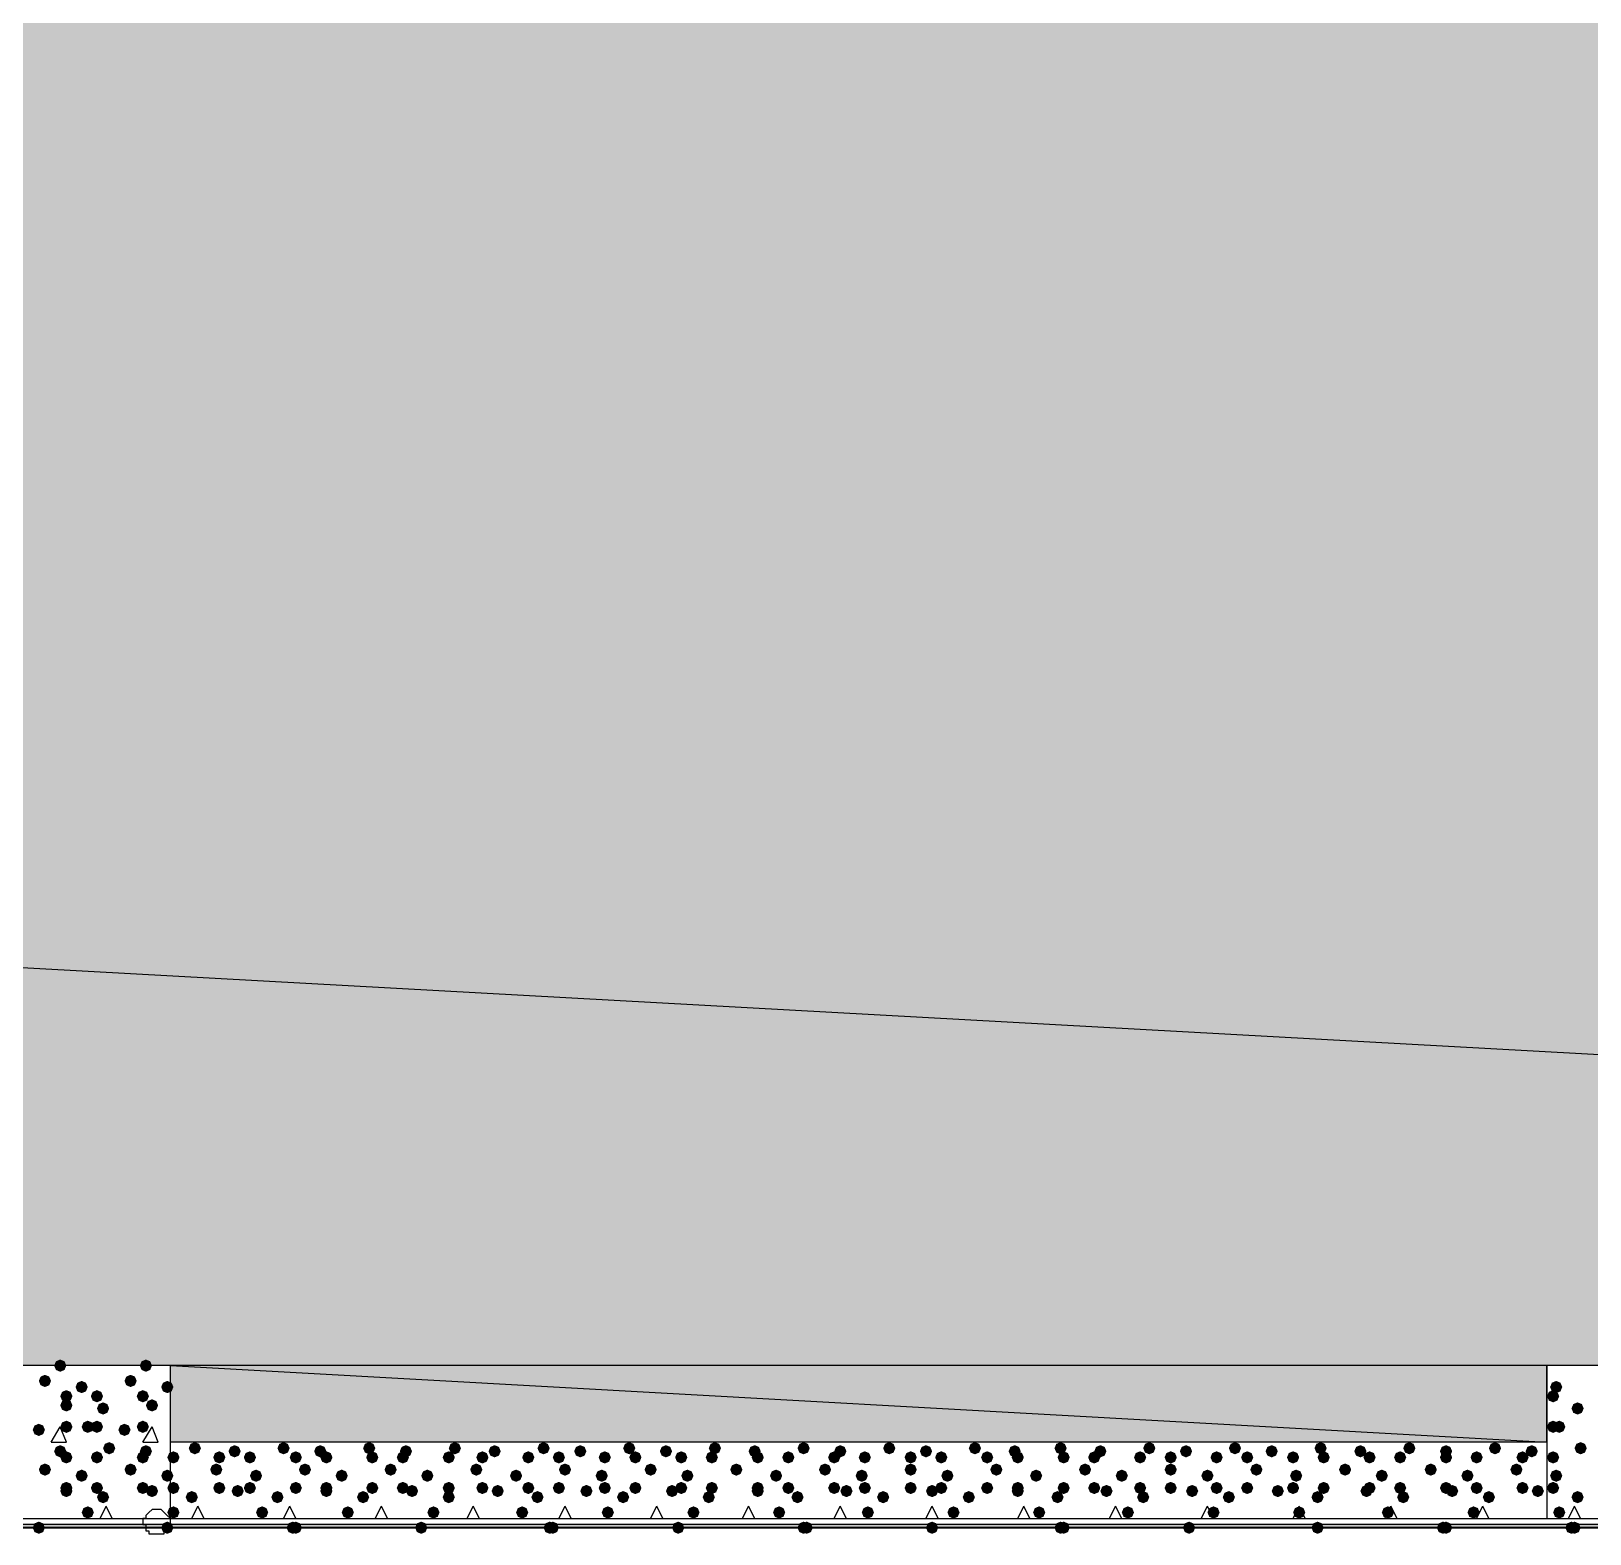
# Model space of a CAD drawing. Header units: millimetres. Extents: x 0 to 420, y 0 to 297.
# Drawn here: x 279.76 to 301.33, y 84.33 to 105.13 of the extents above; entities that cross this region are included whole.
import ezdxf

# ---------------------------------------------------------------- set-up
doc = ezdxf.new("R2010")
doc.units = ezdxf.units.MM
doc.layers.get('0').update_dxf_attribs({"linetype": 'CONTINUOUS'})

msp = doc.modelspace()

# ---------------------------------------------------------------- hatches: boundary and pattern name
at = {"true_color": 0x000008}
h = msp.add_hatch(color=0, dxfattribs=at)
h.paths.add_polyline_path([(379.518333, 105.748667), (33.401, 105.748667), (379.518333, 86.656333)], flags=0)
h.paths.add_polyline_path([(33.401, 105.748667), (379.518333, 86.656333), (33.401, 86.656333)], flags=0)
at = {"true_color": 0x000007}
for points in [[(280.246667, 86.656333), (280.221796, 86.596537), (280.162, 86.571667), (280.102204, 86.596537), (280.077333, 86.656333), (280.102204, 86.716129), (280.162, 86.741), (280.221796, 86.716129)], [(281.432, 86.656333), (281.407129, 86.596537), (281.347333, 86.571667), (281.287537, 86.596537), (281.262667, 86.656333), (281.287537, 86.716129), (281.347333, 86.741), (281.407129, 86.716129)], [(280.035, 86.444667), (280.010129, 86.384871), (279.950333, 86.36), (279.890538, 86.384871), (279.865667, 86.444667), (279.890537, 86.504462), (279.950333, 86.529333), (280.010129, 86.504463)], [(281.220333, 86.444667), (281.195462, 86.384871), (281.135667, 86.36), (281.075871, 86.384871), (281.051, 86.444667), (281.075871, 86.504462), (281.135667, 86.529333), (281.195462, 86.504463)], [(280.331333, 86.233), (280.306462, 86.173204), (280.246667, 86.148333), (280.186871, 86.173204), (280.162, 86.233), (280.186871, 86.292796), (280.246667, 86.317667), (280.306462, 86.292796)], [(280.543, 86.36), (280.518129, 86.300204), (280.458333, 86.275333), (280.398537, 86.300204), (280.373667, 86.36), (280.398537, 86.419796), (280.458333, 86.444667), (280.518129, 86.419796)], [(280.754667, 86.233), (280.729796, 86.173204), (280.67, 86.148333), (280.610204, 86.173204), (280.585333, 86.233), (280.610204, 86.292796), (280.67, 86.317667), (280.729796, 86.292796)], [(281.389667, 86.233), (281.364796, 86.173204), (281.305, 86.148333), (281.245204, 86.173204), (281.220333, 86.233), (281.245204, 86.292796), (281.305, 86.317667), (281.364796, 86.292796)], [(281.728333, 86.36), (281.703463, 86.300204), (281.643667, 86.275333), (281.583871, 86.300204), (281.559, 86.36), (281.583871, 86.419796), (281.643667, 86.444667), (281.703462, 86.419796)], [(300.905333, 86.233), (300.880463, 86.173204), (300.820667, 86.148333), (300.760871, 86.173204), (300.736, 86.233), (300.760871, 86.292796), (300.820667, 86.317667), (300.880462, 86.292796)], [(300.947667, 86.36), (300.922796, 86.300204), (300.863, 86.275333), (300.803204, 86.300204), (300.778333, 86.36), (300.803204, 86.419796), (300.863, 86.444667), (300.922796, 86.419796)], [(280.331333, 86.106), (280.306462, 86.046204), (280.246667, 86.021333), (280.186871, 86.046204), (280.162, 86.106), (280.186871, 86.165796), (280.246667, 86.190667), (280.306462, 86.165796)], [(280.839333, 86.063667), (280.814462, 86.003871), (280.754667, 85.979), (280.694871, 86.003871), (280.67, 86.063667), (280.694871, 86.123462), (280.754667, 86.148333), (280.814462, 86.123463)], [(281.516667, 86.106), (281.491796, 86.046204), (281.432, 86.021333), (281.372204, 86.046204), (281.347333, 86.106), (281.372204, 86.165796), (281.432, 86.190667), (281.491796, 86.165796)], [(301.244, 86.063667), (301.219129, 86.003871), (301.159333, 85.979), (301.099538, 86.003871), (301.074667, 86.063667), (301.099537, 86.123462), (301.159333, 86.148333), (301.219129, 86.123463)], [(279.950333, 85.767333), (279.925462, 85.707538), (279.865667, 85.682667), (279.805871, 85.707538), (279.781, 85.767333), (279.805871, 85.827129), (279.865667, 85.852), (279.925462, 85.827129)], [(280.331333, 85.809667), (280.306462, 85.749871), (280.246667, 85.725), (280.186871, 85.749871), (280.162, 85.809667), (280.186871, 85.869462), (280.246667, 85.894333), (280.306462, 85.869463)], [(280.627667, 85.809667), (280.602796, 85.749871), (280.543, 85.725), (280.483204, 85.749871), (280.458333, 85.809667), (280.483204, 85.869462), (280.543, 85.894333), (280.602796, 85.869463)], [(280.754667, 85.809667), (280.729796, 85.749871), (280.67, 85.725), (280.610204, 85.749871), (280.585333, 85.809667), (280.610204, 85.869462), (280.67, 85.894333), (280.729796, 85.869463)], [(281.135667, 85.767333), (281.110796, 85.707538), (281.051, 85.682667), (280.991204, 85.707538), (280.966333, 85.767333), (280.991204, 85.827129), (281.051, 85.852), (281.110796, 85.827129)], [(281.389667, 85.809667), (281.364796, 85.749871), (281.305, 85.725), (281.245204, 85.749871), (281.220333, 85.809667), (281.245204, 85.869462), (281.305, 85.894333), (281.364796, 85.869463)], [(300.905333, 85.809667), (300.880463, 85.749871), (300.820667, 85.725), (300.760871, 85.749871), (300.736, 85.809667), (300.760871, 85.869462), (300.820667, 85.894333), (300.880462, 85.869463)], [(300.99, 85.809667), (300.965129, 85.749871), (300.905333, 85.725), (300.845537, 85.749871), (300.820667, 85.809667), (300.845537, 85.869462), (300.905333, 85.894333), (300.965129, 85.869463)], [(280.246667, 85.471), (280.221796, 85.411204), (280.162, 85.386333), (280.102204, 85.411204), (280.077333, 85.471), (280.102204, 85.530796), (280.162, 85.555667), (280.221796, 85.530796)], [(280.331333, 85.386333), (280.306462, 85.326537), (280.246667, 85.301667), (280.186871, 85.326537), (280.162, 85.386333), (280.186871, 85.446129), (280.246667, 85.471), (280.306462, 85.446129)], [(280.754667, 85.386333), (280.729796, 85.326537), (280.67, 85.301667), (280.610204, 85.326537), (280.585333, 85.386333), (280.610204, 85.446129), (280.67, 85.471), (280.729796, 85.446129)], [(280.924, 85.513333), (280.899129, 85.453537), (280.839333, 85.428667), (280.779538, 85.453537), (280.754667, 85.513333), (280.779537, 85.573129), (280.839333, 85.598), (280.899129, 85.573129)], [(281.389667, 85.386333), (281.364796, 85.326537), (281.305, 85.301667), (281.245204, 85.326537), (281.220333, 85.386333), (281.245204, 85.446129), (281.305, 85.471), (281.364796, 85.446129)], [(281.432, 85.471), (281.407129, 85.411204), (281.347333, 85.386333), (281.287537, 85.411204), (281.262667, 85.471), (281.287537, 85.530796), (281.347333, 85.555667), (281.407129, 85.530796)], [(300.905333, 85.386333), (300.880463, 85.326537), (300.820667, 85.301667), (300.760871, 85.326537), (300.736, 85.386333), (300.760871, 85.446129), (300.820667, 85.471), (300.880462, 85.446129)], [(301.286333, 85.513333), (301.261462, 85.453537), (301.201667, 85.428667), (301.141871, 85.453537), (301.117, 85.513333), (301.141871, 85.573129), (301.201667, 85.598), (301.261462, 85.573129)], [(280.035, 85.217), (280.010129, 85.157204), (279.950333, 85.132333), (279.890538, 85.157204), (279.865667, 85.217), (279.890537, 85.276796), (279.950333, 85.301667), (280.010129, 85.276796)], [(280.543, 85.132333), (280.518129, 85.072538), (280.458333, 85.047667), (280.398537, 85.072538), (280.373667, 85.132333), (280.398537, 85.192129), (280.458333, 85.217), (280.518129, 85.192129)], [(281.220333, 85.217), (281.195462, 85.157204), (281.135667, 85.132333), (281.075871, 85.157204), (281.051, 85.217), (281.075871, 85.276796), (281.135667, 85.301667), (281.195462, 85.276796)], [(281.728333, 85.132333), (281.703463, 85.072538), (281.643667, 85.047667), (281.583871, 85.072538), (281.559, 85.132333), (281.583871, 85.192129), (281.643667, 85.217), (281.703462, 85.192129)], [(300.947667, 85.132333), (300.922796, 85.072538), (300.863, 85.047667), (300.803204, 85.072538), (300.778333, 85.132333), (300.803204, 85.192129), (300.863, 85.217), (300.922796, 85.192129)], [(280.331333, 84.963), (280.306462, 84.903204), (280.246667, 84.878333), (280.186871, 84.903204), (280.162, 84.963), (280.186871, 85.022796), (280.246667, 85.047667), (280.306462, 85.022796)], [(280.331333, 84.920667), (280.306462, 84.860871), (280.246667, 84.836), (280.186871, 84.860871), (280.162, 84.920667), (280.186871, 84.980462), (280.246667, 85.005333), (280.306462, 84.980463)], [(280.754667, 84.963), (280.729796, 84.903204), (280.67, 84.878333), (280.610204, 84.903204), (280.585333, 84.963), (280.610204, 85.022796), (280.67, 85.047667), (280.729796, 85.022796)], [(281.389667, 84.963), (281.364796, 84.903204), (281.305, 84.878333), (281.245204, 84.903204), (281.220333, 84.963), (281.245204, 85.022796), (281.305, 85.047667), (281.364796, 85.022796)], [(281.516667, 84.920667), (281.491796, 84.860871), (281.432, 84.836), (281.372204, 84.860871), (281.347333, 84.920667), (281.372204, 84.980462), (281.432, 85.005333), (281.491796, 84.980463)], [(300.905333, 84.963), (300.880463, 84.903204), (300.820667, 84.878333), (300.760871, 84.903204), (300.736, 84.963), (300.760871, 85.022796), (300.820667, 85.047667), (300.880462, 85.022796)], [(280.839333, 84.836), (280.814462, 84.776204), (280.754667, 84.751333), (280.694871, 84.776204), (280.67, 84.836), (280.694871, 84.895796), (280.754667, 84.920667), (280.814462, 84.895796)], [(301.244, 84.836), (301.219129, 84.776204), (301.159333, 84.751333), (301.099538, 84.776204), (301.074667, 84.836), (301.099537, 84.895796), (301.159333, 84.920667), (301.219129, 84.895796)], [(280.627667, 84.624333), (280.602796, 84.564537), (280.543, 84.539667), (280.483204, 84.564537), (280.458333, 84.624333), (280.483204, 84.684129), (280.543, 84.709), (280.602796, 84.684129)], [(300.99, 84.624333), (300.965129, 84.564537), (300.905333, 84.539667), (300.845537, 84.564537), (300.820667, 84.624333), (300.845537, 84.684129), (300.905333, 84.709), (300.965129, 84.684129)]]:
    msp.add_hatch(color=0, dxfattribs=at).paths.add_polyline_path(points, flags=0)
at = {"true_color": 0x000008}
h = msp.add_hatch(color=0, dxfattribs=at)
h.paths.add_polyline_path([(300.736, 86.656333), (281.686, 86.656333), (300.736, 85.598)], flags=0)
h.paths.add_polyline_path([(281.686, 86.656333), (300.736, 85.598), (281.686, 85.598)], flags=0)
for points in [[(281.813, 85.386333), (281.788129, 85.326537), (281.728333, 85.301667), (281.668537, 85.326537), (281.643667, 85.386333), (281.668537, 85.446129), (281.728333, 85.471), (281.788129, 85.446129)], [(282.109333, 85.513333), (282.084462, 85.453537), (282.024667, 85.428667), (281.964871, 85.453537), (281.94, 85.513333), (281.964871, 85.573129), (282.024667, 85.598), (282.084462, 85.573129)], [(282.448, 85.386333), (282.423129, 85.326537), (282.363333, 85.301667), (282.303538, 85.326537), (282.278667, 85.386333), (282.303537, 85.446129), (282.363333, 85.471), (282.423129, 85.446129)], [(282.659667, 85.471), (282.634796, 85.411204), (282.575, 85.386333), (282.515204, 85.411204), (282.490333, 85.471), (282.515204, 85.530796), (282.575, 85.555667), (282.634796, 85.530796)], [(282.871333, 85.386333), (282.846462, 85.326537), (282.786667, 85.301667), (282.726871, 85.326537), (282.702, 85.386333), (282.726871, 85.446129), (282.786667, 85.471), (282.846462, 85.446129)], [(283.337, 85.513333), (283.312129, 85.453537), (283.252333, 85.428667), (283.192538, 85.453537), (283.167667, 85.513333), (283.192537, 85.573129), (283.252333, 85.598), (283.312129, 85.573129)], [(283.506333, 85.386333), (283.481462, 85.326537), (283.421667, 85.301667), (283.361871, 85.326537), (283.337, 85.386333), (283.361871, 85.446129), (283.421667, 85.471), (283.481462, 85.446129)], [(283.845, 85.471), (283.820129, 85.411204), (283.760333, 85.386333), (283.700538, 85.411204), (283.675667, 85.471), (283.700537, 85.530796), (283.760333, 85.555667), (283.820129, 85.530796)], [(283.929667, 85.386333), (283.904796, 85.326537), (283.845, 85.301667), (283.785204, 85.326537), (283.760333, 85.386333), (283.785204, 85.446129), (283.845, 85.471), (283.904796, 85.446129)], [(284.522333, 85.513333), (284.497462, 85.453537), (284.437667, 85.428667), (284.377871, 85.453537), (284.353, 85.513333), (284.377871, 85.573129), (284.437667, 85.598), (284.497462, 85.573129)], [(284.564667, 85.386333), (284.539796, 85.326537), (284.48, 85.301667), (284.420204, 85.326537), (284.395333, 85.386333), (284.420204, 85.446129), (284.48, 85.471), (284.539796, 85.446129)], [(284.988, 85.386333), (284.963129, 85.326537), (284.903333, 85.301667), (284.843538, 85.326537), (284.818667, 85.386333), (284.843537, 85.446129), (284.903333, 85.471), (284.963129, 85.446129)], [(285.030333, 85.471), (285.005463, 85.411204), (284.945667, 85.386333), (284.885871, 85.411204), (284.861, 85.471), (284.885871, 85.530796), (284.945667, 85.555667), (285.005462, 85.530796)], [(285.623, 85.386333), (285.598129, 85.326537), (285.538333, 85.301667), (285.478538, 85.326537), (285.453667, 85.386333), (285.478537, 85.446129), (285.538333, 85.471), (285.598129, 85.446129)], [(285.707667, 85.513333), (285.682796, 85.453537), (285.623, 85.428667), (285.563204, 85.453537), (285.538333, 85.513333), (285.563204, 85.573129), (285.623, 85.598), (285.682796, 85.573129)], [(286.088667, 85.386333), (286.063796, 85.326537), (286.004, 85.301667), (285.944204, 85.326537), (285.919333, 85.386333), (285.944204, 85.446129), (286.004, 85.471), (286.063796, 85.446129)], [(286.258, 85.471), (286.233129, 85.411204), (286.173333, 85.386333), (286.113538, 85.411204), (286.088667, 85.471), (286.113537, 85.530796), (286.173333, 85.555667), (286.233129, 85.530796)], [(286.723667, 85.386333), (286.698796, 85.326537), (286.639, 85.301667), (286.579204, 85.326537), (286.554333, 85.386333), (286.579204, 85.446129), (286.639, 85.471), (286.698796, 85.446129)], [(286.935333, 85.513333), (286.910462, 85.453537), (286.850667, 85.428667), (286.790871, 85.453537), (286.766, 85.513333), (286.790871, 85.573129), (286.850667, 85.598), (286.910462, 85.573129)], [(287.147, 85.386333), (287.122129, 85.326537), (287.062333, 85.301667), (287.002538, 85.326537), (286.977667, 85.386333), (287.002537, 85.446129), (287.062333, 85.471), (287.122129, 85.446129)], [(287.443333, 85.471), (287.418463, 85.411204), (287.358667, 85.386333), (287.298871, 85.411204), (287.274, 85.471), (287.298871, 85.530796), (287.358667, 85.555667), (287.418462, 85.530796)], [(287.782, 85.386333), (287.757129, 85.326537), (287.697333, 85.301667), (287.637538, 85.326537), (287.612667, 85.386333), (287.637537, 85.446129), (287.697333, 85.471), (287.757129, 85.446129)], [(288.120667, 85.513333), (288.095796, 85.453537), (288.036, 85.428667), (287.976204, 85.453537), (287.951333, 85.513333), (287.976204, 85.573129), (288.036, 85.598), (288.095796, 85.573129)], [(288.205333, 85.386333), (288.180462, 85.326537), (288.120667, 85.301667), (288.060871, 85.326537), (288.036, 85.386333), (288.060871, 85.446129), (288.120667, 85.471), (288.180462, 85.446129)], [(288.628667, 85.471), (288.603796, 85.411204), (288.544, 85.386333), (288.484204, 85.411204), (288.459333, 85.471), (288.484204, 85.530796), (288.544, 85.555667), (288.603796, 85.530796)], [(288.840333, 85.386333), (288.815462, 85.326537), (288.755667, 85.301667), (288.695871, 85.326537), (288.671, 85.386333), (288.695871, 85.446129), (288.755667, 85.471), (288.815462, 85.446129)], [(289.263667, 85.386333), (289.238796, 85.326537), (289.179, 85.301667), (289.119204, 85.326537), (289.094333, 85.386333), (289.119204, 85.446129), (289.179, 85.471), (289.238796, 85.446129)], [(289.306, 85.513333), (289.281129, 85.453537), (289.221333, 85.428667), (289.161538, 85.453537), (289.136667, 85.513333), (289.161537, 85.573129), (289.221333, 85.598), (289.281129, 85.573129)], [(289.856333, 85.471), (289.831462, 85.411204), (289.771667, 85.386333), (289.711871, 85.411204), (289.687, 85.471), (289.711871, 85.530796), (289.771667, 85.555667), (289.831462, 85.530796)], [(289.898667, 85.386333), (289.873796, 85.326537), (289.814, 85.301667), (289.754204, 85.326537), (289.729333, 85.386333), (289.754204, 85.446129), (289.814, 85.471), (289.873796, 85.446129)], [(290.322, 85.386333), (290.297129, 85.326537), (290.237333, 85.301667), (290.177538, 85.326537), (290.152667, 85.386333), (290.177537, 85.446129), (290.237333, 85.471), (290.297129, 85.446129)], [(290.533667, 85.513333), (290.508796, 85.453537), (290.449, 85.428667), (290.389204, 85.453537), (290.364333, 85.513333), (290.389204, 85.573129), (290.449, 85.598), (290.508796, 85.573129)], [(290.957, 85.386333), (290.932129, 85.326537), (290.872333, 85.301667), (290.812538, 85.326537), (290.787667, 85.386333), (290.812537, 85.446129), (290.872333, 85.471), (290.932129, 85.446129)], [(291.041667, 85.471), (291.016796, 85.411204), (290.957, 85.386333), (290.897204, 85.411204), (290.872333, 85.471), (290.897204, 85.530796), (290.957, 85.555667), (291.016796, 85.530796)], [(291.380333, 85.386333), (291.355463, 85.326537), (291.295667, 85.301667), (291.235871, 85.326537), (291.211, 85.386333), (291.235871, 85.446129), (291.295667, 85.471), (291.355462, 85.446129)], [(291.719, 85.513333), (291.694129, 85.453537), (291.634333, 85.428667), (291.574538, 85.453537), (291.549667, 85.513333), (291.574537, 85.573129), (291.634333, 85.598), (291.694129, 85.573129)], [(292.015333, 85.386333), (291.990463, 85.326537), (291.930667, 85.301667), (291.870871, 85.326537), (291.846, 85.386333), (291.870871, 85.446129), (291.930667, 85.471), (291.990462, 85.446129)], [(292.227, 85.471), (292.202129, 85.411204), (292.142333, 85.386333), (292.082538, 85.411204), (292.057667, 85.471), (292.082537, 85.530796), (292.142333, 85.555667), (292.202129, 85.530796)], [(292.438667, 85.386333), (292.413796, 85.326537), (292.354, 85.301667), (292.294204, 85.326537), (292.269333, 85.386333), (292.294204, 85.446129), (292.354, 85.471), (292.413796, 85.446129)], [(292.904333, 85.513333), (292.879462, 85.453537), (292.819667, 85.428667), (292.759871, 85.453537), (292.735, 85.513333), (292.759871, 85.573129), (292.819667, 85.598), (292.879462, 85.573129)], [(293.073667, 85.386333), (293.048796, 85.326537), (292.989, 85.301667), (292.929204, 85.326537), (292.904333, 85.386333), (292.929204, 85.446129), (292.989, 85.471), (293.048796, 85.446129)], [(293.454667, 85.471), (293.429796, 85.411204), (293.37, 85.386333), (293.310204, 85.411204), (293.285333, 85.471), (293.310204, 85.530796), (293.37, 85.555667), (293.429796, 85.530796)], [(293.497, 85.386333), (293.472129, 85.326537), (293.412333, 85.301667), (293.352538, 85.326537), (293.327667, 85.386333), (293.352537, 85.446129), (293.412333, 85.471), (293.472129, 85.446129)], [(294.089667, 85.513333), (294.064796, 85.453537), (294.005, 85.428667), (293.945204, 85.453537), (293.920333, 85.513333), (293.945204, 85.573129), (294.005, 85.598), (294.064796, 85.573129)], [(294.132, 85.386333), (294.107129, 85.326537), (294.047333, 85.301667), (293.987538, 85.326537), (293.962667, 85.386333), (293.987537, 85.446129), (294.047333, 85.471), (294.107129, 85.446129)], [(294.555333, 85.386333), (294.530463, 85.326537), (294.470667, 85.301667), (294.410871, 85.326537), (294.386, 85.386333), (294.410871, 85.446129), (294.470667, 85.471), (294.530462, 85.446129)], [(294.64, 85.471), (294.615129, 85.411204), (294.555333, 85.386333), (294.495538, 85.411204), (294.470667, 85.471), (294.495537, 85.530796), (294.555333, 85.555667), (294.615129, 85.530796)], [(295.190333, 85.386333), (295.165462, 85.326537), (295.105667, 85.301667), (295.045871, 85.326537), (295.021, 85.386333), (295.045871, 85.446129), (295.105667, 85.471), (295.165462, 85.446129)], [(295.317333, 85.513333), (295.292462, 85.453537), (295.232667, 85.428667), (295.172871, 85.453537), (295.148, 85.513333), (295.172871, 85.573129), (295.232667, 85.598), (295.292462, 85.573129)], [(295.613667, 85.386333), (295.588796, 85.326537), (295.529, 85.301667), (295.469204, 85.326537), (295.444333, 85.386333), (295.469204, 85.446129), (295.529, 85.471), (295.588796, 85.446129)], [(295.825333, 85.471), (295.800462, 85.411204), (295.740667, 85.386333), (295.680871, 85.411204), (295.656, 85.471), (295.680871, 85.530796), (295.740667, 85.555667), (295.800462, 85.530796)], [(296.248667, 85.386333), (296.223796, 85.326537), (296.164, 85.301667), (296.104204, 85.326537), (296.079333, 85.386333), (296.104204, 85.446129), (296.164, 85.471), (296.223796, 85.446129)], [(296.502667, 85.513333), (296.477796, 85.453537), (296.418, 85.428667), (296.358204, 85.453537), (296.333333, 85.513333), (296.358204, 85.573129), (296.418, 85.598), (296.477796, 85.573129)], [(296.672, 85.386333), (296.647129, 85.326537), (296.587333, 85.301667), (296.527537, 85.326537), (296.502667, 85.386333), (296.527537, 85.446129), (296.587333, 85.471), (296.647129, 85.446129)], [(297.010667, 85.471), (296.985796, 85.411204), (296.926, 85.386333), (296.866204, 85.411204), (296.841333, 85.471), (296.866204, 85.530796), (296.926, 85.555667), (296.985796, 85.530796)], [(297.307, 85.386333), (297.282129, 85.326537), (297.222333, 85.301667), (297.162537, 85.326537), (297.137667, 85.386333), (297.162537, 85.446129), (297.222333, 85.471), (297.282129, 85.446129)], [(297.688, 85.513333), (297.663129, 85.453537), (297.603333, 85.428667), (297.543537, 85.453537), (297.518667, 85.513333), (297.543537, 85.573129), (297.603333, 85.598), (297.663129, 85.573129)], [(297.730333, 85.386333), (297.705462, 85.326537), (297.645667, 85.301667), (297.585871, 85.326537), (297.561, 85.386333), (297.585871, 85.446129), (297.645667, 85.471), (297.705462, 85.446129)], [(298.238333, 85.471), (298.213462, 85.411204), (298.153667, 85.386333), (298.093871, 85.411204), (298.069, 85.471), (298.093871, 85.530796), (298.153667, 85.555667), (298.213462, 85.530796)], [(298.365333, 85.386333), (298.340463, 85.326537), (298.280667, 85.301667), (298.220871, 85.326537), (298.196, 85.386333), (298.220871, 85.446129), (298.280667, 85.471), (298.340462, 85.446129)], [(298.788667, 85.386333), (298.763796, 85.326537), (298.704, 85.301667), (298.644204, 85.326537), (298.619333, 85.386333), (298.644204, 85.446129), (298.704, 85.471), (298.763796, 85.446129)], [(298.915667, 85.513333), (298.890796, 85.453537), (298.831, 85.428667), (298.771204, 85.453537), (298.746333, 85.513333), (298.771204, 85.573129), (298.831, 85.598), (298.890796, 85.573129)], [(299.423667, 85.471), (299.398796, 85.411204), (299.339, 85.386333), (299.279204, 85.411204), (299.254333, 85.471), (299.279204, 85.530796), (299.339, 85.555667), (299.398796, 85.530796)], [(299.423667, 85.386333), (299.398796, 85.326537), (299.339, 85.301667), (299.279204, 85.326537), (299.254333, 85.386333), (299.279204, 85.446129), (299.339, 85.471), (299.398796, 85.446129)], [(299.847, 85.386333), (299.822129, 85.326537), (299.762333, 85.301667), (299.702538, 85.326537), (299.677667, 85.386333), (299.702537, 85.446129), (299.762333, 85.471), (299.822129, 85.446129)], [(300.101, 85.513333), (300.076129, 85.453537), (300.016333, 85.428667), (299.956537, 85.453537), (299.931667, 85.513333), (299.956537, 85.573129), (300.016333, 85.598), (300.076129, 85.573129)], [(300.482, 85.386333), (300.457129, 85.326537), (300.397333, 85.301667), (300.337538, 85.326537), (300.312667, 85.386333), (300.337537, 85.446129), (300.397333, 85.471), (300.457129, 85.446129)], [(300.609, 85.471), (300.584129, 85.411204), (300.524333, 85.386333), (300.464538, 85.411204), (300.439667, 85.471), (300.464537, 85.530796), (300.524333, 85.555667), (300.584129, 85.530796)], [(282.405667, 85.217), (282.380796, 85.157204), (282.321, 85.132333), (282.261204, 85.157204), (282.236333, 85.217), (282.261204, 85.276796), (282.321, 85.301667), (282.380796, 85.276796)], [(282.956, 85.132333), (282.931129, 85.072538), (282.871333, 85.047667), (282.811537, 85.072538), (282.786667, 85.132333), (282.811537, 85.192129), (282.871333, 85.217), (282.931129, 85.192129)], [(283.633333, 85.217), (283.608462, 85.157204), (283.548667, 85.132333), (283.488871, 85.157204), (283.464, 85.217), (283.488871, 85.276796), (283.548667, 85.301667), (283.608462, 85.276796)], [(284.141333, 85.132333), (284.116463, 85.072538), (284.056667, 85.047667), (283.996871, 85.072538), (283.972, 85.132333), (283.996871, 85.192129), (284.056667, 85.217), (284.116462, 85.192129)], [(284.818667, 85.217), (284.793796, 85.157204), (284.734, 85.132333), (284.674204, 85.157204), (284.649333, 85.217), (284.674204, 85.276796), (284.734, 85.301667), (284.793796, 85.276796)], [(285.326667, 85.132333), (285.301796, 85.072538), (285.242, 85.047667), (285.182204, 85.072538), (285.157333, 85.132333), (285.182204, 85.192129), (285.242, 85.217), (285.301796, 85.192129)], [(286.004, 85.217), (285.979129, 85.157204), (285.919333, 85.132333), (285.859537, 85.157204), (285.834667, 85.217), (285.859537, 85.276796), (285.919333, 85.301667), (285.979129, 85.276796)], [(286.554333, 85.132333), (286.529462, 85.072538), (286.469667, 85.047667), (286.409871, 85.072538), (286.385, 85.132333), (286.409871, 85.192129), (286.469667, 85.217), (286.529462, 85.192129)], [(287.231667, 85.217), (287.206796, 85.157204), (287.147, 85.132333), (287.087204, 85.157204), (287.062333, 85.217), (287.087204, 85.276796), (287.147, 85.301667), (287.206796, 85.276796)], [(287.739667, 85.132333), (287.714796, 85.072538), (287.655, 85.047667), (287.595204, 85.072538), (287.570333, 85.132333), (287.595204, 85.192129), (287.655, 85.217), (287.714796, 85.192129)], [(288.417, 85.217), (288.392129, 85.157204), (288.332333, 85.132333), (288.272538, 85.157204), (288.247667, 85.217), (288.272537, 85.276796), (288.332333, 85.301667), (288.392129, 85.276796)], [(288.925, 85.132333), (288.900129, 85.072538), (288.840333, 85.047667), (288.780538, 85.072538), (288.755667, 85.132333), (288.780537, 85.192129), (288.840333, 85.217), (288.900129, 85.192129)], [(289.602333, 85.217), (289.577462, 85.157204), (289.517667, 85.132333), (289.457871, 85.157204), (289.433, 85.217), (289.457871, 85.276796), (289.517667, 85.301667), (289.577462, 85.276796)], [(290.152667, 85.132333), (290.127796, 85.072538), (290.068, 85.047667), (290.008204, 85.072538), (289.983333, 85.132333), (290.008204, 85.192129), (290.068, 85.217), (290.127796, 85.192129)], [(290.83, 85.217), (290.805129, 85.157204), (290.745333, 85.132333), (290.685538, 85.157204), (290.660667, 85.217), (290.685537, 85.276796), (290.745333, 85.301667), (290.805129, 85.276796)], [(291.338, 85.132333), (291.313129, 85.072538), (291.253333, 85.047667), (291.193537, 85.072538), (291.168667, 85.132333), (291.193537, 85.192129), (291.253333, 85.217), (291.313129, 85.192129)], [(292.015333, 85.217), (291.990463, 85.157204), (291.930667, 85.132333), (291.870871, 85.157204), (291.846, 85.217), (291.870871, 85.276796), (291.930667, 85.301667), (291.990462, 85.276796)], [(292.523333, 85.132333), (292.498462, 85.072538), (292.438667, 85.047667), (292.378871, 85.072538), (292.354, 85.132333), (292.378871, 85.192129), (292.438667, 85.217), (292.498462, 85.192129)], [(293.200667, 85.217), (293.175796, 85.157204), (293.116, 85.132333), (293.056204, 85.157204), (293.031333, 85.217), (293.056204, 85.276796), (293.116, 85.301667), (293.175796, 85.276796)], [(293.751, 85.132333), (293.726129, 85.072538), (293.666333, 85.047667), (293.606537, 85.072538), (293.581667, 85.132333), (293.606537, 85.192129), (293.666333, 85.217), (293.726129, 85.192129)], [(294.428333, 85.217), (294.403462, 85.157204), (294.343667, 85.132333), (294.283871, 85.157204), (294.259, 85.217), (294.283871, 85.276796), (294.343667, 85.301667), (294.403462, 85.276796)], [(294.936333, 85.132333), (294.911462, 85.072538), (294.851667, 85.047667), (294.791871, 85.072538), (294.767, 85.132333), (294.791871, 85.192129), (294.851667, 85.217), (294.911462, 85.192129)], [(295.613667, 85.217), (295.588796, 85.157204), (295.529, 85.132333), (295.469204, 85.157204), (295.444333, 85.217), (295.469204, 85.276796), (295.529, 85.301667), (295.588796, 85.276796)], [(296.121667, 85.132333), (296.096796, 85.072538), (296.037, 85.047667), (295.977204, 85.072538), (295.952333, 85.132333), (295.977204, 85.192129), (296.037, 85.217), (296.096796, 85.192129)], [(296.799, 85.217), (296.774129, 85.157204), (296.714333, 85.132333), (296.654537, 85.157204), (296.629667, 85.217), (296.654537, 85.276796), (296.714333, 85.301667), (296.774129, 85.276796)], [(297.349333, 85.132333), (297.324462, 85.072538), (297.264667, 85.047667), (297.204871, 85.072538), (297.18, 85.132333), (297.204871, 85.192129), (297.264667, 85.217), (297.324462, 85.192129)], [(298.026667, 85.217), (298.001796, 85.157204), (297.942, 85.132333), (297.882204, 85.157204), (297.857333, 85.217), (297.882204, 85.276796), (297.942, 85.301667), (298.001796, 85.276796)], [(298.534667, 85.132333), (298.509796, 85.072538), (298.45, 85.047667), (298.390204, 85.072538), (298.365333, 85.132333), (298.390204, 85.192129), (298.45, 85.217), (298.509796, 85.192129)], [(299.212, 85.217), (299.187129, 85.157204), (299.127333, 85.132333), (299.067538, 85.157204), (299.042667, 85.217), (299.067537, 85.276796), (299.127333, 85.301667), (299.187129, 85.276796)], [(299.72, 85.132333), (299.695129, 85.072538), (299.635333, 85.047667), (299.575538, 85.072538), (299.550667, 85.132333), (299.575537, 85.192129), (299.635333, 85.217), (299.695129, 85.192129)], [(300.397333, 85.217), (300.372462, 85.157204), (300.312667, 85.132333), (300.252871, 85.157204), (300.228, 85.217), (300.252871, 85.276796), (300.312667, 85.301667), (300.372462, 85.276796)], [(281.813, 84.963), (281.788129, 84.903204), (281.728333, 84.878333), (281.668537, 84.903204), (281.643667, 84.963), (281.668537, 85.022796), (281.728333, 85.047667), (281.788129, 85.022796)], [(282.448, 84.963), (282.423129, 84.903204), (282.363333, 84.878333), (282.303538, 84.903204), (282.278667, 84.963), (282.303537, 85.022796), (282.363333, 85.047667), (282.423129, 85.022796)], [(282.702, 84.920667), (282.677129, 84.860871), (282.617333, 84.836), (282.557538, 84.860871), (282.532667, 84.920667), (282.557537, 84.980462), (282.617333, 85.005333), (282.677129, 84.980463)], [(282.871333, 84.963), (282.846462, 84.903204), (282.786667, 84.878333), (282.726871, 84.903204), (282.702, 84.963), (282.726871, 85.022796), (282.786667, 85.047667), (282.846462, 85.022796)], [(283.506333, 84.963), (283.481462, 84.903204), (283.421667, 84.878333), (283.361871, 84.903204), (283.337, 84.963), (283.361871, 85.022796), (283.421667, 85.047667), (283.481462, 85.022796)], [(283.929667, 84.963), (283.904796, 84.903204), (283.845, 84.878333), (283.785204, 84.903204), (283.760333, 84.963), (283.785204, 85.022796), (283.845, 85.047667), (283.904796, 85.022796)], [(283.929667, 84.920667), (283.904796, 84.860871), (283.845, 84.836), (283.785204, 84.860871), (283.760333, 84.920667), (283.785204, 84.980462), (283.845, 85.005333), (283.904796, 84.980463)], [(284.564667, 84.963), (284.539796, 84.903204), (284.48, 84.878333), (284.420204, 84.903204), (284.395333, 84.963), (284.420204, 85.022796), (284.48, 85.047667), (284.539796, 85.022796)], [(284.988, 84.963), (284.963129, 84.903204), (284.903333, 84.878333), (284.843538, 84.903204), (284.818667, 84.963), (284.843537, 85.022796), (284.903333, 85.047667), (284.963129, 85.022796)], [(285.115, 84.920667), (285.090129, 84.860871), (285.030333, 84.836), (284.970537, 84.860871), (284.945667, 84.920667), (284.970537, 84.980462), (285.030333, 85.005333), (285.090129, 84.980463)], [(285.623, 84.963), (285.598129, 84.903204), (285.538333, 84.878333), (285.478538, 84.903204), (285.453667, 84.963), (285.478537, 85.022796), (285.538333, 85.047667), (285.598129, 85.022796)], [(286.088667, 84.963), (286.063796, 84.903204), (286.004, 84.878333), (285.944204, 84.903204), (285.919333, 84.963), (285.944204, 85.022796), (286.004, 85.047667), (286.063796, 85.022796)], [(286.300333, 84.920667), (286.275463, 84.860871), (286.215667, 84.836), (286.155871, 84.860871), (286.131, 84.920667), (286.155871, 84.980462), (286.215667, 85.005333), (286.275462, 84.980463)], [(286.723667, 84.963), (286.698796, 84.903204), (286.639, 84.878333), (286.579204, 84.903204), (286.554333, 84.963), (286.579204, 85.022796), (286.639, 85.047667), (286.698796, 85.022796)], [(287.147, 84.963), (287.122129, 84.903204), (287.062333, 84.878333), (287.002538, 84.903204), (286.977667, 84.963), (287.002537, 85.022796), (287.062333, 85.047667), (287.122129, 85.022796)], [(287.528, 84.920667), (287.503129, 84.860871), (287.443333, 84.836), (287.383537, 84.860871), (287.358667, 84.920667), (287.383537, 84.980462), (287.443333, 85.005333), (287.503129, 84.980463)], [(287.782, 84.963), (287.757129, 84.903204), (287.697333, 84.878333), (287.637538, 84.903204), (287.612667, 84.963), (287.637537, 85.022796), (287.697333, 85.047667), (287.757129, 85.022796)], [(288.205333, 84.963), (288.180462, 84.903204), (288.120667, 84.878333), (288.060871, 84.903204), (288.036, 84.963), (288.060871, 85.022796), (288.120667, 85.047667), (288.180462, 85.022796)], [(288.713333, 84.920667), (288.688463, 84.860871), (288.628667, 84.836), (288.568871, 84.860871), (288.544, 84.920667), (288.568871, 84.980462), (288.628667, 85.005333), (288.688462, 84.980463)], [(288.840333, 84.963), (288.815462, 84.903204), (288.755667, 84.878333), (288.695871, 84.903204), (288.671, 84.963), (288.695871, 85.022796), (288.755667, 85.047667), (288.815462, 85.022796)], [(289.263667, 84.963), (289.238796, 84.903204), (289.179, 84.878333), (289.119204, 84.903204), (289.094333, 84.963), (289.119204, 85.022796), (289.179, 85.047667), (289.238796, 85.022796)], [(289.898667, 84.963), (289.873796, 84.903204), (289.814, 84.878333), (289.754204, 84.903204), (289.729333, 84.963), (289.754204, 85.022796), (289.814, 85.047667), (289.873796, 85.022796)], [(289.898667, 84.920667), (289.873796, 84.860871), (289.814, 84.836), (289.754204, 84.860871), (289.729333, 84.920667), (289.754204, 84.980462), (289.814, 85.005333), (289.873796, 84.980463)], [(290.322, 84.963), (290.297129, 84.903204), (290.237333, 84.878333), (290.177538, 84.903204), (290.152667, 84.963), (290.177537, 85.022796), (290.237333, 85.047667), (290.297129, 85.022796)], [(290.957, 84.963), (290.932129, 84.903204), (290.872333, 84.878333), (290.812538, 84.903204), (290.787667, 84.963), (290.812537, 85.022796), (290.872333, 85.047667), (290.932129, 85.022796)], [(291.126333, 84.920667), (291.101462, 84.860871), (291.041667, 84.836), (290.981871, 84.860871), (290.957, 84.920667), (290.981871, 84.980462), (291.041667, 85.005333), (291.101462, 84.980463)], [(291.380333, 84.963), (291.355463, 84.903204), (291.295667, 84.878333), (291.235871, 84.903204), (291.211, 84.963), (291.235871, 85.022796), (291.295667, 85.047667), (291.355462, 85.022796)], [(292.015333, 84.963), (291.990463, 84.903204), (291.930667, 84.878333), (291.870871, 84.903204), (291.846, 84.963), (291.870871, 85.022796), (291.930667, 85.047667), (291.990462, 85.022796)], [(292.311667, 84.920667), (292.286796, 84.860871), (292.227, 84.836), (292.167204, 84.860871), (292.142333, 84.920667), (292.167204, 84.980462), (292.227, 85.005333), (292.286796, 84.980463)], [(292.438667, 84.963), (292.413796, 84.903204), (292.354, 84.878333), (292.294204, 84.903204), (292.269333, 84.963), (292.294204, 85.022796), (292.354, 85.047667), (292.413796, 85.022796)], [(293.073667, 84.963), (293.048796, 84.903204), (292.989, 84.878333), (292.929204, 84.903204), (292.904333, 84.963), (292.929204, 85.022796), (292.989, 85.047667), (293.048796, 85.022796)], [(293.497, 84.963), (293.472129, 84.903204), (293.412333, 84.878333), (293.352538, 84.903204), (293.327667, 84.963), (293.352537, 85.022796), (293.412333, 85.047667), (293.472129, 85.022796)], [(293.497, 84.920667), (293.472129, 84.860871), (293.412333, 84.836), (293.352538, 84.860871), (293.327667, 84.920667), (293.352537, 84.980462), (293.412333, 85.005333), (293.472129, 84.980463)], [(294.132, 84.963), (294.107129, 84.903204), (294.047333, 84.878333), (293.987538, 84.903204), (293.962667, 84.963), (293.987537, 85.022796), (294.047333, 85.047667), (294.107129, 85.022796)], [(294.555333, 84.963), (294.530463, 84.903204), (294.470667, 84.878333), (294.410871, 84.903204), (294.386, 84.963), (294.410871, 85.022796), (294.470667, 85.047667), (294.530462, 85.022796)], [(294.724667, 84.920667), (294.699796, 84.860871), (294.64, 84.836), (294.580204, 84.860871), (294.555333, 84.920667), (294.580204, 84.980462), (294.64, 85.005333), (294.699796, 84.980463)], [(295.190333, 84.963), (295.165462, 84.903204), (295.105667, 84.878333), (295.045871, 84.903204), (295.021, 84.963), (295.045871, 85.022796), (295.105667, 85.047667), (295.165462, 85.022796)], [(295.613667, 84.963), (295.588796, 84.903204), (295.529, 84.878333), (295.469204, 84.903204), (295.444333, 84.963), (295.469204, 85.022796), (295.529, 85.047667), (295.588796, 85.022796)], [(295.91, 84.920667), (295.885129, 84.860871), (295.825333, 84.836), (295.765538, 84.860871), (295.740667, 84.920667), (295.765537, 84.980462), (295.825333, 85.005333), (295.885129, 84.980463)], [(296.248667, 84.963), (296.223796, 84.903204), (296.164, 84.878333), (296.104204, 84.903204), (296.079333, 84.963), (296.104204, 85.022796), (296.164, 85.047667), (296.223796, 85.022796)], [(296.672, 84.963), (296.647129, 84.903204), (296.587333, 84.878333), (296.527537, 84.903204), (296.502667, 84.963), (296.527537, 85.022796), (296.587333, 85.047667), (296.647129, 85.022796)], [(297.095333, 84.920667), (297.070462, 84.860871), (297.010667, 84.836), (296.950871, 84.860871), (296.926, 84.920667), (296.950871, 84.980462), (297.010667, 85.005333), (297.070462, 84.980463)], [(297.307, 84.963), (297.282129, 84.903204), (297.222333, 84.878333), (297.162537, 84.903204), (297.137667, 84.963), (297.162537, 85.022796), (297.222333, 85.047667), (297.282129, 85.022796)], [(297.730333, 84.963), (297.705462, 84.903204), (297.645667, 84.878333), (297.585871, 84.903204), (297.561, 84.963), (297.585871, 85.022796), (297.645667, 85.047667), (297.705462, 85.022796)], [(298.323, 84.920667), (298.298129, 84.860871), (298.238333, 84.836), (298.178538, 84.860871), (298.153667, 84.920667), (298.178537, 84.980462), (298.238333, 85.005333), (298.298129, 84.980463)], [(298.365333, 84.963), (298.340463, 84.903204), (298.280667, 84.878333), (298.220871, 84.903204), (298.196, 84.963), (298.220871, 85.022796), (298.280667, 85.047667), (298.340462, 85.022796)], [(298.788667, 84.963), (298.763796, 84.903204), (298.704, 84.878333), (298.644204, 84.903204), (298.619333, 84.963), (298.644204, 85.022796), (298.704, 85.047667), (298.763796, 85.022796)], [(299.423667, 84.963), (299.398796, 84.903204), (299.339, 84.878333), (299.279204, 84.903204), (299.254333, 84.963), (299.279204, 85.022796), (299.339, 85.047667), (299.398796, 85.022796)], [(299.508333, 84.920667), (299.483462, 84.860871), (299.423667, 84.836), (299.363871, 84.860871), (299.339, 84.920667), (299.363871, 84.980462), (299.423667, 85.005333), (299.483462, 84.980463)], [(299.847, 84.963), (299.822129, 84.903204), (299.762333, 84.878333), (299.702538, 84.903204), (299.677667, 84.963), (299.702537, 85.022796), (299.762333, 85.047667), (299.822129, 85.022796)], [(300.482, 84.963), (300.457129, 84.903204), (300.397333, 84.878333), (300.337538, 84.903204), (300.312667, 84.963), (300.337537, 85.022796), (300.397333, 85.047667), (300.457129, 85.022796)], [(300.693667, 84.920667), (300.668796, 84.860871), (300.609, 84.836), (300.549204, 84.860871), (300.524333, 84.920667), (300.549204, 84.980462), (300.609, 85.005333), (300.668796, 84.980463)], [(282.067, 84.836), (282.042129, 84.776204), (281.982333, 84.751333), (281.922538, 84.776204), (281.897667, 84.836), (281.922537, 84.895796), (281.982333, 84.920667), (282.042129, 84.895796)], [(283.252333, 84.836), (283.227463, 84.776204), (283.167667, 84.751333), (283.107871, 84.776204), (283.083, 84.836), (283.107871, 84.895796), (283.167667, 84.920667), (283.227462, 84.895796)], [(284.437667, 84.836), (284.412796, 84.776204), (284.353, 84.751333), (284.293204, 84.776204), (284.268333, 84.836), (284.293204, 84.895796), (284.353, 84.920667), (284.412796, 84.895796)], [(285.623, 84.836), (285.598129, 84.776204), (285.538333, 84.751333), (285.478538, 84.776204), (285.453667, 84.836), (285.478537, 84.895796), (285.538333, 84.920667), (285.598129, 84.895796)], [(286.850667, 84.836), (286.825796, 84.776204), (286.766, 84.751333), (286.706204, 84.776204), (286.681333, 84.836), (286.706204, 84.895796), (286.766, 84.920667), (286.825796, 84.895796)], [(288.036, 84.836), (288.011129, 84.776204), (287.951333, 84.751333), (287.891538, 84.776204), (287.866667, 84.836), (287.891537, 84.895796), (287.951333, 84.920667), (288.011129, 84.895796)], [(289.221333, 84.836), (289.196462, 84.776204), (289.136667, 84.751333), (289.076871, 84.776204), (289.052, 84.836), (289.076871, 84.895796), (289.136667, 84.920667), (289.196462, 84.895796)], [(290.449, 84.836), (290.424129, 84.776204), (290.364333, 84.751333), (290.304537, 84.776204), (290.279667, 84.836), (290.304537, 84.895796), (290.364333, 84.920667), (290.424129, 84.895796)], [(291.634333, 84.836), (291.609462, 84.776204), (291.549667, 84.751333), (291.489871, 84.776204), (291.465, 84.836), (291.489871, 84.895796), (291.549667, 84.920667), (291.609462, 84.895796)], [(292.819667, 84.836), (292.794796, 84.776204), (292.735, 84.751333), (292.675204, 84.776204), (292.650333, 84.836), (292.675204, 84.895796), (292.735, 84.920667), (292.794796, 84.895796)], [(294.047333, 84.836), (294.022462, 84.776204), (293.962667, 84.751333), (293.902871, 84.776204), (293.878, 84.836), (293.902871, 84.895796), (293.962667, 84.920667), (294.022462, 84.895796)], [(295.232667, 84.836), (295.207796, 84.776204), (295.148, 84.751333), (295.088204, 84.776204), (295.063333, 84.836), (295.088204, 84.895796), (295.148, 84.920667), (295.207796, 84.895796)], [(296.418, 84.836), (296.393129, 84.776204), (296.333333, 84.751333), (296.273537, 84.776204), (296.248667, 84.836), (296.273537, 84.895796), (296.333333, 84.920667), (296.393129, 84.895796)], [(297.645667, 84.836), (297.620796, 84.776204), (297.561, 84.751333), (297.501204, 84.776204), (297.476333, 84.836), (297.501204, 84.895796), (297.561, 84.920667), (297.620796, 84.895796)], [(298.831, 84.836), (298.806129, 84.776204), (298.746333, 84.751333), (298.686537, 84.776204), (298.661667, 84.836), (298.686537, 84.895796), (298.746333, 84.920667), (298.806129, 84.895796)], [(300.016333, 84.836), (299.991463, 84.776204), (299.931667, 84.751333), (299.871871, 84.776204), (299.847, 84.836), (299.871871, 84.895796), (299.931667, 84.920667), (299.991462, 84.895796)], [(281.813, 84.624333), (281.788129, 84.564537), (281.728333, 84.539667), (281.668537, 84.564537), (281.643667, 84.624333), (281.668537, 84.684129), (281.728333, 84.709), (281.788129, 84.684129)], [(283.040667, 84.624333), (283.015796, 84.564537), (282.956, 84.539667), (282.896204, 84.564537), (282.871333, 84.624333), (282.896204, 84.684129), (282.956, 84.709), (283.015796, 84.684129)], [(284.226, 84.624333), (284.201129, 84.564537), (284.141333, 84.539667), (284.081537, 84.564537), (284.056667, 84.624333), (284.081537, 84.684129), (284.141333, 84.709), (284.201129, 84.684129)], [(285.411333, 84.624333), (285.386462, 84.564537), (285.326667, 84.539667), (285.266871, 84.564537), (285.242, 84.624333), (285.266871, 84.684129), (285.326667, 84.709), (285.386462, 84.684129)], [(286.639, 84.624333), (286.614129, 84.564537), (286.554333, 84.539667), (286.494537, 84.564537), (286.469667, 84.624333), (286.494537, 84.684129), (286.554333, 84.709), (286.614129, 84.684129)], [(287.824333, 84.624333), (287.799463, 84.564537), (287.739667, 84.539667), (287.679871, 84.564537), (287.655, 84.624333), (287.679871, 84.684129), (287.739667, 84.709), (287.799462, 84.684129)], [(289.009667, 84.624333), (288.984796, 84.564537), (288.925, 84.539667), (288.865204, 84.564537), (288.840333, 84.624333), (288.865204, 84.684129), (288.925, 84.709), (288.984796, 84.684129)], [(290.195, 84.624333), (290.170129, 84.564537), (290.110333, 84.539667), (290.050538, 84.564537), (290.025667, 84.624333), (290.050537, 84.684129), (290.110333, 84.709), (290.170129, 84.684129)], [(291.422667, 84.624333), (291.397796, 84.564537), (291.338, 84.539667), (291.278204, 84.564537), (291.253333, 84.624333), (291.278204, 84.684129), (291.338, 84.709), (291.397796, 84.684129)], [(292.608, 84.624333), (292.583129, 84.564537), (292.523333, 84.539667), (292.463538, 84.564537), (292.438667, 84.624333), (292.463537, 84.684129), (292.523333, 84.709), (292.583129, 84.684129)], [(293.793333, 84.624333), (293.768462, 84.564537), (293.708667, 84.539667), (293.648871, 84.564537), (293.624, 84.624333), (293.648871, 84.684129), (293.708667, 84.709), (293.768462, 84.684129)], [(295.021, 84.624333), (294.996129, 84.564537), (294.936333, 84.539667), (294.876537, 84.564537), (294.851667, 84.624333), (294.876537, 84.684129), (294.936333, 84.709), (294.996129, 84.684129)], [(296.206333, 84.624333), (296.181462, 84.564537), (296.121667, 84.539667), (296.061871, 84.564537), (296.037, 84.624333), (296.061871, 84.684129), (296.121667, 84.709), (296.181462, 84.684129)], [(297.391667, 84.624333), (297.366796, 84.564537), (297.307, 84.539667), (297.247204, 84.564537), (297.222333, 84.624333), (297.247204, 84.684129), (297.307, 84.709), (297.366796, 84.684129)], [(298.619333, 84.624333), (298.594462, 84.564537), (298.534667, 84.539667), (298.474871, 84.564537), (298.45, 84.624333), (298.474871, 84.684129), (298.534667, 84.709), (298.594462, 84.684129)], [(299.804667, 84.624333), (299.779796, 84.564537), (299.72, 84.539667), (299.660204, 84.564537), (299.635333, 84.624333), (299.660204, 84.684129), (299.72, 84.709), (299.779796, 84.684129)]]:
    msp.add_hatch(color=0, dxfattribs=at).paths.add_polyline_path(points, flags=0)
at = {"true_color": 0x000007}
h = msp.add_hatch(color=0, dxfattribs=at)
h.paths.add_polyline_path([(380.661333, 84.455), (32.215667, 84.455), (380.661333, 84.412667)], flags=0)
h.paths.add_polyline_path([(32.215667, 84.455), (380.661333, 84.412667), (32.215667, 84.412667)], flags=0)
at = {"true_color": 0x0000fe}
for points in [[(279.950333, 84.412667), (279.925462, 84.352871), (279.865667, 84.328), (279.805871, 84.352871), (279.781, 84.412667), (279.805871, 84.472462), (279.865667, 84.497333), (279.925462, 84.472463)], [(279.950333, 84.412667), (279.925462, 84.352871), (279.865667, 84.328), (279.805871, 84.352871), (279.781, 84.412667), (279.805871, 84.472462), (279.865667, 84.497333), (279.925462, 84.472463)], [(281.728333, 84.412667), (281.703463, 84.352871), (281.643667, 84.328), (281.583871, 84.352871), (281.559, 84.412667), (281.583871, 84.472462), (281.643667, 84.497333), (281.703462, 84.472463)], [(281.728333, 84.412667), (281.703463, 84.352871), (281.643667, 84.328), (281.583871, 84.352871), (281.559, 84.412667), (281.583871, 84.472462), (281.643667, 84.497333), (281.703462, 84.472463)], [(283.464, 84.412667), (283.439129, 84.352871), (283.379333, 84.328), (283.319538, 84.352871), (283.294667, 84.412667), (283.319537, 84.472462), (283.379333, 84.497333), (283.439129, 84.472463)], [(283.506333, 84.412667), (283.481462, 84.352871), (283.421667, 84.328), (283.361871, 84.352871), (283.337, 84.412667), (283.361871, 84.472462), (283.421667, 84.497333), (283.481462, 84.472463)], [(285.242, 84.412667), (285.217129, 84.352871), (285.157333, 84.328), (285.097538, 84.352871), (285.072667, 84.412667), (285.097537, 84.472462), (285.157333, 84.497333), (285.217129, 84.472463)], [(285.242, 84.412667), (285.217129, 84.352871), (285.157333, 84.328), (285.097538, 84.352871), (285.072667, 84.412667), (285.097537, 84.472462), (285.157333, 84.497333), (285.217129, 84.472463)], [(287.02, 84.412667), (286.995129, 84.352871), (286.935333, 84.328), (286.875538, 84.352871), (286.850667, 84.412667), (286.875537, 84.472462), (286.935333, 84.497333), (286.995129, 84.472463)], [(287.062333, 84.412667), (287.037462, 84.352871), (286.977667, 84.328), (286.917871, 84.352871), (286.893, 84.412667), (286.917871, 84.472462), (286.977667, 84.497333), (287.037462, 84.472463)], [(288.798, 84.412667), (288.773129, 84.352871), (288.713333, 84.328), (288.653537, 84.352871), (288.628667, 84.412667), (288.653537, 84.472462), (288.713333, 84.497333), (288.773129, 84.472463)], [(288.798, 84.412667), (288.773129, 84.352871), (288.713333, 84.328), (288.653537, 84.352871), (288.628667, 84.412667), (288.653537, 84.472462), (288.713333, 84.497333), (288.773129, 84.472463)], [(290.533667, 84.412667), (290.508796, 84.352871), (290.449, 84.328), (290.389204, 84.352871), (290.364333, 84.412667), (290.389204, 84.472462), (290.449, 84.497333), (290.508796, 84.472463)], [(290.576, 84.412667), (290.551129, 84.352871), (290.491333, 84.328), (290.431537, 84.352871), (290.406667, 84.412667), (290.431537, 84.472462), (290.491333, 84.497333), (290.551129, 84.472463)], [(292.311667, 84.412667), (292.286796, 84.352871), (292.227, 84.328), (292.167204, 84.352871), (292.142333, 84.412667), (292.167204, 84.472462), (292.227, 84.497333), (292.286796, 84.472463)], [(292.311667, 84.412667), (292.286796, 84.352871), (292.227, 84.328), (292.167204, 84.352871), (292.142333, 84.412667), (292.167204, 84.472462), (292.227, 84.497333), (292.286796, 84.472463)], [(294.089667, 84.412667), (294.064796, 84.352871), (294.005, 84.328), (293.945204, 84.352871), (293.920333, 84.412667), (293.945204, 84.472462), (294.005, 84.497333), (294.064796, 84.472463)], [(294.132, 84.412667), (294.107129, 84.352871), (294.047333, 84.328), (293.987538, 84.352871), (293.962667, 84.412667), (293.987537, 84.472462), (294.047333, 84.497333), (294.107129, 84.472463)], [(295.867667, 84.412667), (295.842796, 84.352871), (295.783, 84.328), (295.723204, 84.352871), (295.698333, 84.412667), (295.723204, 84.472462), (295.783, 84.497333), (295.842796, 84.472463)], [(295.867667, 84.412667), (295.842796, 84.352871), (295.783, 84.328), (295.723204, 84.352871), (295.698333, 84.412667), (295.723204, 84.472462), (295.783, 84.497333), (295.842796, 84.472463)], [(297.645667, 84.412667), (297.620796, 84.352871), (297.561, 84.328), (297.501204, 84.352871), (297.476333, 84.412667), (297.501204, 84.472462), (297.561, 84.497333), (297.620796, 84.472463)], [(297.645667, 84.412667), (297.620796, 84.352871), (297.561, 84.328), (297.501204, 84.352871), (297.476333, 84.412667), (297.501204, 84.472462), (297.561, 84.497333), (297.620796, 84.472463)], [(299.381333, 84.412667), (299.356462, 84.352871), (299.296667, 84.328), (299.236871, 84.352871), (299.212, 84.412667), (299.236871, 84.472462), (299.296667, 84.497333), (299.356462, 84.472463)], [(299.423667, 84.412667), (299.398796, 84.352871), (299.339, 84.328), (299.279204, 84.352871), (299.254333, 84.412667), (299.279204, 84.472462), (299.339, 84.497333), (299.398796, 84.472463)], [(301.159333, 84.412667), (301.134462, 84.352871), (301.074667, 84.328), (301.014871, 84.352871), (300.99, 84.412667), (301.014871, 84.472462), (301.074667, 84.497333), (301.134462, 84.472463)], [(301.201667, 84.412667), (301.176796, 84.352871), (301.117, 84.328), (301.057204, 84.352871), (301.032333, 84.412667), (301.057204, 84.472462), (301.117, 84.497333), (301.176796, 84.472463)]]:
    msp.add_hatch(color=0, dxfattribs=at).paths.add_polyline_path(points, flags=0)

# ---------------------------------------------------------------- linework, layer by layer
at = {"color": 0, "true_color": 0x000008}
for points in [[(379.518333, 105.748667), (33.401, 105.748667), (379.518333, 86.656333)], [(33.401, 105.748667), (379.518333, 86.656333), (33.401, 86.656333)], [(300.736, 86.656333), (281.686, 86.656333), (300.736, 85.598)], [(281.686, 86.656333), (300.736, 85.598), (281.686, 85.598)]]:
    msp.add_lwpolyline(points, close=True, dxfattribs=at)
at = {"color": 0, "true_color": 0x000007}
for points in [[(279.569333, 86.656333), (279.569333, 84.539667), (281.686, 84.539667), (281.686, 86.656333)], [(300.736, 86.656333), (300.736, 84.539667), (302.852667, 84.539667), (302.852667, 86.656333)], [(281.686, 84.497333), (281.686, 84.539667), (281.643667, 84.582), (281.601333, 84.624333), (281.559, 84.666667), (281.516667, 84.666667), (281.474333, 84.666667), (281.432, 84.666667), (281.389667, 84.624333), (281.347333, 84.582), (281.347333, 84.539667), (281.305, 84.539667), (281.305, 84.497333), (281.305, 84.455), (281.347333, 84.455), (281.347333, 84.412667), (281.347333, 84.370333), (281.389667, 84.370333), (281.389667, 84.328), (281.432, 84.328), (281.474333, 84.328), (281.516667, 84.328), (281.559, 84.328), (281.601333, 84.328), (281.601333, 84.370333), (281.643667, 84.370333), (281.643667, 84.412667), (281.686, 84.455)], [(380.661333, 84.455), (32.215667, 84.455), (380.661333, 84.412667)], [(32.215667, 84.455), (380.661333, 84.412667), (32.215667, 84.412667)]]:
    msp.add_lwpolyline(points, close=True, dxfattribs=at)
for points in [[(280.035, 85.598), (280.162, 85.809667)], [(280.246667, 85.598), (280.162, 85.809667)], [(281.305, 85.598), (281.432, 85.809667)], [(281.516667, 85.598), (281.432, 85.809667)], [(280.035, 85.598), (280.246667, 85.598)], [(281.305, 85.598), (281.516667, 85.598)], [(300.736, 85.598), (281.686, 85.598)], [(280.712333, 84.539667), (280.797, 84.709)], [(280.881667, 84.539667), (280.797, 84.709)], [(301.032333, 84.539667), (301.117, 84.709)], [(301.201667, 84.539667), (301.117, 84.709)], [(380.746, 84.412667), (32.173333, 84.412667)], [(380.661333, 84.455), (32.215667, 84.455)], [(380.703667, 84.412667), (32.215667, 84.412667), (380.703667, 84.412667), (32.215667, 84.412667)], [(32.215667, 84.412667), (380.703667, 84.412667), (32.215667, 84.412667), (380.703667, 84.412667)], [(380.703667, 84.412667), (32.215667, 84.412667)], [(32.215667, 84.412667), (380.661333, 84.412667), (380.703667, 84.412667)], [(281.686, 84.539667), (300.736, 84.539667)]]:
    msp.add_lwpolyline(points, dxfattribs=at)
at = {"color": 0, "true_color": 0x000008}
for points in [[(281.982333, 84.539667), (282.067, 84.709)], [(282.151667, 84.539667), (282.067, 84.709)], [(283.252333, 84.539667), (283.337, 84.709)], [(283.421667, 84.539667), (283.337, 84.709)], [(284.522333, 84.539667), (284.607, 84.709)], [(284.691667, 84.539667), (284.607, 84.709)], [(285.792333, 84.539667), (285.877, 84.709)], [(285.961667, 84.539667), (285.877, 84.709)], [(287.062333, 84.539667), (287.147, 84.709)], [(287.231667, 84.539667), (287.147, 84.709)], [(288.332333, 84.539667), (288.417, 84.709)], [(288.501667, 84.539667), (288.417, 84.709)], [(289.602333, 84.539667), (289.687, 84.709)], [(289.771667, 84.539667), (289.687, 84.709)], [(290.872333, 84.539667), (290.957, 84.709)], [(291.041667, 84.539667), (290.957, 84.709)], [(292.142333, 84.539667), (292.227, 84.709)], [(292.311667, 84.539667), (292.227, 84.709)], [(293.412333, 84.539667), (293.497, 84.709)], [(293.581667, 84.539667), (293.497, 84.709)], [(294.682333, 84.539667), (294.767, 84.709)], [(294.851667, 84.539667), (294.767, 84.709)], [(295.952333, 84.539667), (296.037, 84.709)], [(296.121667, 84.539667), (296.037, 84.709)], [(297.222333, 84.539667), (297.307, 84.709)], [(297.391667, 84.539667), (297.307, 84.709)], [(298.492333, 84.539667), (298.577, 84.709)], [(298.661667, 84.539667), (298.577, 84.709)], [(299.762333, 84.539667), (299.847, 84.709)], [(299.931667, 84.539667), (299.847, 84.709)]]:
    msp.add_lwpolyline(points, dxfattribs=at)

doc.saveas('drawing.dxf')
